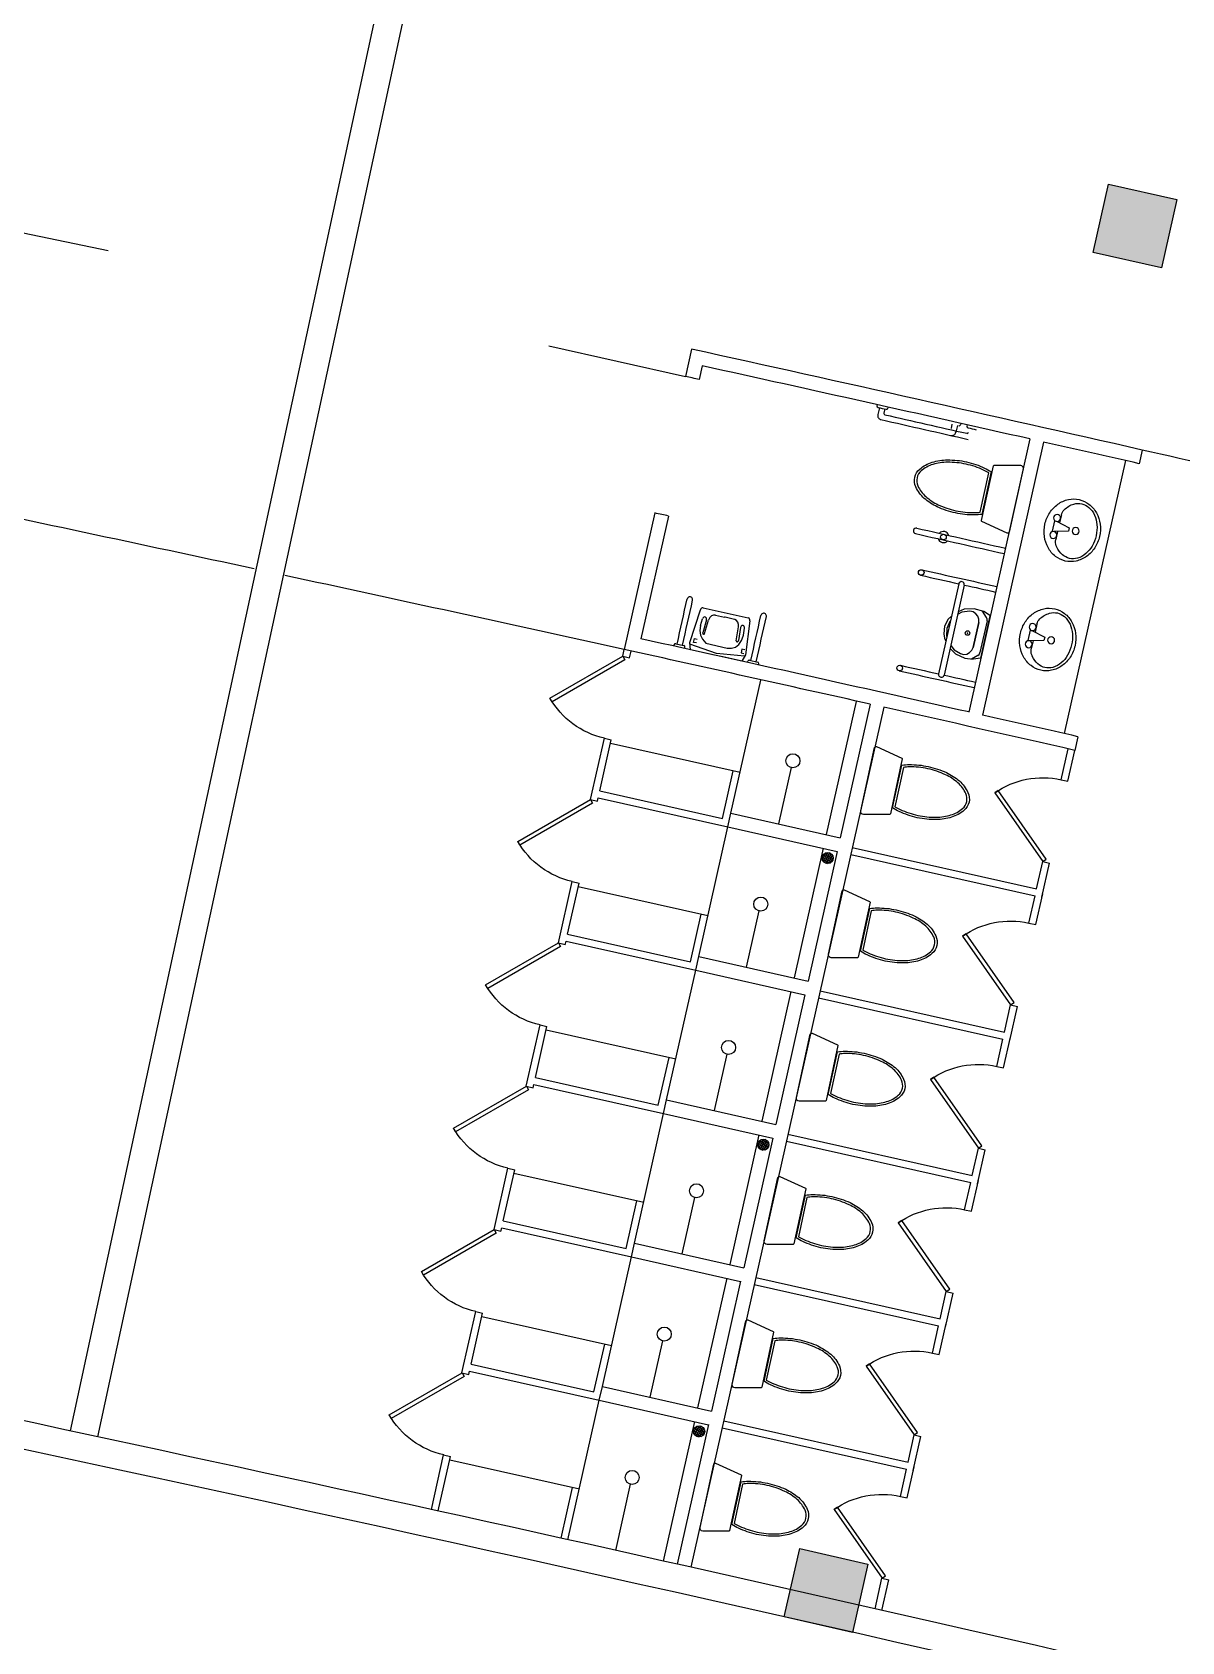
# Model space of a CAD drawing. Extents: x 23317406 to 24383751, y 42324270 to 43451021.
# Drawn here: x 23960397 to 23968613, y 43367393 to 43378899 of the extents above; entities that cross this region are included whole.
import ezdxf

# ---------------------------------------------------------------- set-up
doc = ezdxf.new("R2010")
doc.units = 0
doc.header["$MEASUREMENT"] = 0
doc.layers.get('0').update_dxf_attribs({"linetype": 'CONTINUOUS'})
for name, color, linetype in [('墙', 7, 'CONTINUOUS'), ('柱填充', 8, 'CONTINUOUS'), ('柱形', 7, 'CONTINUOUS'), ('辅助件', 9, 'CONTINUOUS'), ('门窗', 7, 'CONTINUOUS')]:
    doc.layers.add(name, color=color, linetype=linetype)
doc.styles.add('ATT', font='txt')

# ---------------------------------------------------------------- blocks, each defined once
blk = doc.blocks.new('M100')
at = {"layer": '门窗'}
blk.add_line((0, 1000), (0, 0), dxfattribs=at)
blk = doc.blocks.new('WC-3')
for points in [[(382, 218, 0.033558), (397, 269, 0.056391), (412, 405, 0.056391), (397, 541, 0.070142), (358, 644, 0.106098), (290, 721, 0.162033), (225, 743, 0.162033), (161, 721, 0.106098), (93, 644, 0.070142), (54, 541, 0.056391), (38, 405, 0.056391), (54, 269, 0.033558), (69, 218)], [(55, 405, -0.056391), (70, 537, -0.070142), (108, 636, -0.106098), (170, 708, -0.162033), (225, 726, -0.162033), (280, 708, -0.106098), (343, 636, -0.070142), (381, 537, -0.056391), (396, 405, -0.056391), (381, 273, -0.027675), (369, 232), (81, 232, -0.027675), (70, 273, -0.056391)], [(-20, 24, 0.477064), (0, 0), (463, 0, 0.477064), (473, 12), (431, 207, 0.354037), (426, 211), (24, 211, 0.354037), (19, 207)]]:
    blk.add_lwpolyline(points, format="xyb", close=True)
blk = doc.blocks.new('A$C7FE16A13')
at = {"layer": '门窗'}
blk.add_lwpolyline([(517, 587), (532, 561), (15, 257), (0, 283)], close=True, dxfattribs=at)
blk.add_arc((517, 587), 600, 210.4472, 257.9761, dxfattribs=at)
blk = doc.blocks.new('A$C4D630D1B')
at = {"layer": '柱填充', "xscale": -1, "rotation": 325.0332498741019}
blk.add_blockref('A$C7FE16A13', (321, -219), dxfattribs=at)
blk = doc.blocks.new('A$C23EB7B9D')
at = {"layer": '门窗'}
blk.add_lwpolyline([(600, 181), (591, 209), (19, 29), (28, 0)], close=True, dxfattribs=at)
blk.add_arc((600, 181), 600, 150, 197.529, dxfattribs=at)
blk = doc.blocks.new('15PLAV04')
at = {"color": 0, "linetype": 'ByBlock'}
for p, q in [((2.5, -1.5), (2.5, 1.5)), ((7, 0.5), (3, 1.5)), ((4, 1.25), (4, 3.635323)), ((7, -0.5), (7, 0.5)), ((3, -1.5), (7, -0.5)), ((4, -3.628449), (4, -1.25))]:
    blk.add_line(p, q, dxfattribs=at)
blk.add_lwpolyline([(8, 9, 0.109452), (4.986152, 8.332258, 0.102376), (2.343146, 6.363961, 0.093737), (0.622313, 3.491319, 0.088426), (0, 0, 0.088426), (0.622313, -3.491319, 0.093737), (2.343146, -6.363961, 0.102376), (4.986152, -8.332258, 0.109452), (8, -9, 0.109452), (11.013848, -8.332258, 0.102376), (13.656854, -6.363961, 0.093737), (15.377687, -3.491319, 0.088426), (16, 0, 0.088426), (15.377687, 3.491319, 0.093737), (13.656854, 6.363961, 0.102376), (11.013848, 8.332258, 0.109452)], format="xyb", close=True, dxfattribs=at)
for centre in [(3, 2.5), (9, 0), (3, -2.5)]:
    blk.add_circle(centre, 1, dxfattribs=at)
for centre, radius, start, end in [((7, 3.635323), 3, 146.09549, 180), ((11.358035, 0.706347), 8.250845, 143.130102, 146.09549), ((9.915843, 1.787992), 6.448105, 118.911201, 143.130102), ((9, 3.446272), 4.553728, 90, 118.911201), ((9, 3.446272), 4.553728, 61.088799, 90), ((8.084157, 1.787992), 6.448105, 36.869898, 61.088799), ((6.641965, 0.706347), 8.250845, 17.257939, 36.869898), ((4.368267, 0), 10.631733, 0, 17.257939), ((4.368267, 0), 10.631733, 342.742061, 0), ((7, -3.628449), 3, 180, 212.259808), ((6.641965, -0.706347), 8.250845, 323.130102, 342.742061), ((9.915843, -1.787992), 6.448105, 212.259808, 241.088799), ((9, -3.446272), 4.553728, 241.088799, 270), ((9, -3.446272), 4.553728, 270, 298.911201), ((8.084157, -1.787992), 6.448105, 298.911201, 323.130102)]:
    blk.add_arc(centre, radius, start, end, dxfattribs=at)
at = {"color": 0, "linetype": 'ByBlock', "style": 'ATT'}
for tag, p, flags in [('ITEM', (0, -17.5), 3), ('ROOM_NUMBER', (0, -26.5), 1)]:
    blk.add_attdef(tag, p, '', height=6, dxfattribs=dict(at, flags=flags))

msp = doc.modelspace()

# ---------------------------------------------------------------- hatches: boundary and pattern name
at = {"layer": '柱填充'}
h = msp.add_hatch(dxfattribs=at)
h.set_pattern_fill('ANSI37', color=256, scale=4, angle=-70.725584632, style=0)
h.set_pattern_definition([(332.360699, (23850647.358, 43496523.142), (5.8915783, 11.2507469), []), (62.360699, (23850647.358, 43496523.142), (-11.2507469, 5.8915783), [])])
h.paths.add_polyline_path([(23966121.75059, 43372995.40029, 1), (23966041.75059, 43372995.40029, 1)])
h = msp.add_hatch(dxfattribs=at)
h.set_pattern_fill('ANSI37', color=256, scale=4, angle=-70.725584632, style=0)
h.set_pattern_definition([(332.360699, (23850187.851, 43494474.032), (5.8915783, 11.2507469), []), (62.360699, (23850187.851, 43494474.032), (-11.2507469, 5.8915783), [])])
h.paths.add_polyline_path([(23965662.24411, 43370946.2898, 1), (23965582.24411, 43370946.2898, 1)])
h = msp.add_hatch(dxfattribs=at)
h.set_pattern_fill('ANSI37', color=256, scale=4, angle=-70.725584632, style=0)
h.set_pattern_definition([(332.360699, (23849728.345, 43492424.921), (5.8915783, 11.2507469), []), (62.360699, (23849728.345, 43492424.921), (-11.2507469, 5.8915783), [])])
h.paths.add_polyline_path([(23965202.73764, 43368897.17931, 1), (23965122.73764, 43368897.17931, 1)])

# ---------------------------------------------------------------- linework, layer by layer
at = {"layer": '墙'}
for p, q in [((23963395.45513, 43381560.76644), (23960668.01123, 43368901.24213)), ((23963590.96902, 43381518.64375), (23960863.52511, 43368859.11944)), ((23965109.39216, 43376632.83843), (23965065.62884, 43376437.6815)), ((23965185.16155, 43376513.7103), (23965163.27969, 43376416.13097)), ((23967527.54546, 43375990.98308), (23967089.63069, 43374038.15802)), ((23967625.09334, 43375968.97332), (23967187.46769, 43374017.43757)), ((23968329.69455, 43375911.96812), (23968307.81321, 43375814.39107)), ((23964847.14588, 43375461.83566), (23964628.00149, 43374486.1382)), ((23964944.79686, 43375440.28569), (23964747.53395, 43374562.16589)), ((23966482.66529, 43374073.54562), (23965104.14586, 43367926.21413)), ((23966385.0886, 43374095.42688), (23966171.03825, 43373140.89667)), ((23967870.18636, 43373862.84998), (23967848.30502, 43373765.27292)), ((23965368.62887, 43373218.35091), (23965390.51013, 43373315.9276)), ((23965390.51013, 43373315.9276), (23966171.12365, 43373140.87752)), ((23965368.62887, 43373218.35091), (23966149.24239, 43373043.30083)), ((23966149.15699, 43373043.31998), (23965941.28501, 43372116.34142)), ((23965138.87563, 43372193.79567), (23965160.75689, 43372291.37236)), ((23965160.75689, 43372291.37236), (23965941.37041, 43372116.32227)), ((23965138.87563, 43372193.79567), (23965919.48915, 43372018.74558)), ((23965919.40375, 43372018.76473), (23965711.53178, 43371091.78618)), ((23964909.12239, 43371169.24042), (23964931.00365, 43371266.81711)), ((23964931.00365, 43371266.81711), (23965711.61717, 43371091.76703)), ((23964909.12239, 43371169.24042), (23965689.73591, 43370994.19034)), ((23965689.65052, 43370994.20949), (23965481.77854, 43370067.23093)), ((23964679.36915, 43370144.68518), (23964701.25042, 43370242.26187)), ((23964701.25042, 43370242.26187), (23965481.86394, 43370067.21178)), ((23964679.36915, 43370144.68518), (23965459.98267, 43369969.63509)), ((23965459.89728, 43369969.65424), (23965252.0253, 43369042.67569)), ((23964449.61592, 43369120.12993), (23964471.49718, 43369217.70662)), ((23964471.49718, 43369217.70662), (23965252.1107, 43369042.65654)), ((23964449.61592, 43369120.12993), (23965230.22944, 43368945.07985)), ((23965230.14404, 43368945.099), (23965006.56917, 43367948.09539))]:
    msp.add_line(p, q, dxfattribs=at)
at = {"layer": '墙', "ltscale": 5000}
for radius, start, end in [(533172.67138, 67.1172342395, 67.1172342395), (533172.67138, 66.2587266313, 66.2587266313), (533172.67138, 64.4772342395, 64.4772342395), (533172.67138, 64.9387266313, 64.9387266313), (523172.67138, 75.9757445046, 78.5405996002), (522972.67138, 75.9984200354, 77.8970232928)]:
    msp.add_arc((23850578.58196, 42857442.58139), radius, start, end, dxfattribs=at)
at = {"layer": '墙'}
for centre, radius, start, end in [((23850634.74669, 42857737.27781), 530172.67138, 79.4743453394, 79.4743453394), ((23850639.30178, 42857736.37231), 530172.67138, 78.1227654233, 78.1227654233), ((23850644.55659, 42857735.23786), 530172.67138, 77.5606287088, 77.5606287088), ((23850649.0789, 42857734.18074), 530172.67138, 76.2090487927, 76.2090487927), ((23850578.58196, 42857442.58139), 531672.67138, 77.2044390913, 77.5600646471), ((23850578.58196, 42857442.58139), 531572.67138, 77.2906382016, 77.5493235491), ((23850666.107, 42857832.88815), 531072.67138, 77.5495011383, 77.5602898894), ((23850578.58196, 42857442.58139), 531572.67138, 77.2044096955, 77.279859651), ((23850644.55659, 42857735.23786), 530172.67138, 77.5498216429, 77.5606287088), ((23850578.58196, 42857442.58139), 529572.67138, 77.2903736088, 77.5500359178), ((23850578.58196, 42857442.58139), 529472.67138, 77.3661093826, 77.5608930313), ((23850578.58196, 42857442.58139), 529472.67138, 77.2037898187, 77.3552880914), ((23850578.58196, 42857442.58139), 529572.67138, 77.2038194481, 77.2795543515)]:
    msp.add_arc(centre, radius, start, end, dxfattribs=at)
at = {"layer": '柱填充'}
for points in [[(23968089.26146, 43377812.10863), (23968576.90757, 43377701.64923), (23967978.80207, 43377324.46253), (23968466.44817, 43377214.00313)], [(23965881.94333, 43368058.76322), (23966369.58943, 43367948.30382), (23965771.48393, 43367571.11712), (23966259.13003, 43367460.65772)]]:
    msp.add_solid(points, dxfattribs=at)
at = {"layer": '柱形'}
for p, q in [((23967978.80207, 43377324.46253), (23968089.26146, 43377812.10863)), ((23968089.26146, 43377812.10863), (23968576.90757, 43377701.64923)), ((23968576.90757, 43377701.64923), (23968466.44817, 43377214.00313)), ((23968466.44817, 43377214.00313), (23967978.80207, 43377324.46253)), ((23965771.48393, 43367571.11712), (23965881.94333, 43368058.76322)), ((23965881.94333, 43368058.76322), (23966369.58943, 43367948.30382)), ((23966369.58943, 43367948.30382), (23966259.13003, 43367460.65772)), ((23966259.13003, 43367460.65772), (23965771.48393, 43367571.11712))]:
    msp.add_line(p, q, dxfattribs=at)
at = {"layer": '辅助件'}
for p, q in [((23966436.25438, 43376237.98097), (23966434.06611, 43376228.35729)), ((23966451.35062, 43376214.16982), (23966440.23655, 43376165.29194)), ((23966490.35369, 43376205.2951), (23966483.67475, 43376175.92221)), ((23966514.2628, 43376220.24156), (23966512.0729, 43376210.61072)), ((23966969.96823, 43376096.17654), (23966963.38258, 43376066.90648)), ((23967008.98422, 43376087.35873), (23966998.01299, 43376038.59684)), ((23967032.83797, 43376102.26463), (23967030.68951, 43376092.71576)), ((23967066.52779, 43376033.52093), (23967066.52377, 43376033.50307)), ((23967079.65363, 43376091.79353), (23967077.51554, 43376082.30137)), ((23968210.29415, 43375836.52931), (23967772.66752, 43373884.9892)), ((23967018.95034, 43374955.79148), (23966874.56362, 43374311.77869)), ((23967057.98142, 43374947.04077), (23966913.5947, 43374303.02798)), ((23965096.88547, 43374535.98661), (23965171.98119, 43374770.15003)), ((23965191.34162, 43374784.16778), (23965513.80672, 43374712.20768)), ((23967057.16021, 43374773.83792), (23967015.22633, 43374756.33884)), ((23967128.43136, 43374777.64908), (23967057.16021, 43374773.83792)), ((23967197.10218, 43374757.57229), (23967128.43136, 43374777.64908)), ((23967216.88488, 43374715.49681), (23967189.43175, 43374760.19904)), ((23965173.75105, 43374656.90753), (23965188.13741, 43374704.3005)), ((23965215.78125, 43374698.14912), (23965188.82765, 43374606.23577)), ((23965202.55607, 43374599.60602), (23965231.157, 43374695.51263)), ((23965279.94426, 43374731.80515), (23965344.64729, 43374717.36626)), ((23965350.20109, 43374716.1269), (23965344.64729, 43374717.36626)), ((23965414.90412, 43374701.68801), (23965350.20109, 43374716.1269)), ((23965428.747, 43374549.1301), (23965443.63336, 43374648.0972)), ((23965525.37084, 43374691.28892), (23965493.78955, 43374447.41499)), ((23966917.72397, 43374653.02445), (23966911.2538, 43374597.04427)), ((23966943.58342, 43374703.20499), (23966917.72397, 43374653.02445)), ((23966954.37674, 43374686.25656), (23966933.50902, 43374635.52786)), ((23966967.04672, 43374724.28408), (23966943.58342, 43374703.20499)), ((23966959.83993, 43374692.13941), (23966954.37674, 43374686.25656)), ((23967041.79585, 43374752.13268), (23967010.73517, 43374736.3068)), ((23967097.80322, 43374759.33445), (23967041.79585, 43374752.13268)), ((23967098.45774, 43374759.30408), (23967097.80322, 43374759.33445)), ((23967121.19359, 43374754.22212), (23967098.45774, 43374759.30408)), ((23967140.87835, 43374741.93081), (23967121.19359, 43374754.22212)), ((23967161.36271, 43374679.81753), (23967121.49388, 43374501.45103)), ((23967121.49388, 43374501.45103), (23967161.36271, 43374679.81753)), ((23967155.13775, 43374723.91267), (23967140.87835, 43374741.93081)), ((23967162.25189, 43374702.34096), (23967155.13775, 43374723.91267)), ((23967161.36271, 43374679.81753), (23967162.25189, 43374702.34096)), ((23967220.90991, 43374691.86616), (23967169.99947, 43374464.10133)), ((23967243.94384, 43374725.61821), (23967176.5099, 43374423.93)), ((23967176.5099, 43374423.93), (23967243.94384, 43374725.61821)), ((23967245.23147, 43374726.88377), (23967197.10218, 43374757.57229)), ((23967217.79743, 43374713.91373), (23967216.88488, 43374715.49681)), ((23967221.3545, 43374703.12787), (23967217.79743, 43374713.91373)), ((23967220.90991, 43374691.86616), (23967221.3545, 43374703.12787)), ((23965101.44329, 43374483.18881), (23965096.88547, 43374535.98661)), ((23965124.03449, 43374537.06047), (23965130.0858, 43374564.17737)), ((23965144.09418, 43374532.58402), (23965124.03449, 43374537.06047)), ((23965130.0858, 43374564.17737), (23965150.14549, 43374559.70093)), ((23965458.67124, 43374643.9467), (23965443.99153, 43374549.29435)), ((23965479.18042, 43374588.74906), (23965486.30763, 43374637.76195)), ((23966911.2538, 43374597.04427), (23966916.09162, 43374567.1732)), ((23966916.09162, 43374567.1732), (23966926.77833, 43374544.67367)), ((23966933.50902, 43374635.52786), (23966931.89817, 43374580.68551)), ((23966931.89817, 43374580.68551), (23966933.68006, 43374575.45767)), ((23964617.14489, 43374437.32459), (23964628.08696, 43374486.11935)), ((23964617.14489, 43374437.32459), (23964665.93323, 43374426.38396)), ((23964665.93323, 43374426.38396), (23964676.87386, 43374475.17231)), ((23964995.88645, 43374527.23641), (23965054.44607, 43374514.16847)), ((23965286.40181, 43374456.35867), (23965097.10162, 43374524.92552)), ((23965467.21763, 43374401.56398), (23965101.44329, 43374483.18881)), ((23965486.85846, 43374437.6879), (23965286.40181, 43374456.35867)), ((23965469.04398, 43374488.53673), (23965462.99268, 43374461.41983)), ((23965462.99268, 43374461.41983), (23965483.05236, 43374456.94339)), ((23965493.78955, 43374447.41499), (23965467.21763, 43374401.56398)), ((23965489.10367, 43374484.06029), (23965469.04398, 43374488.53673)), ((23966956.36666, 43374493.80516), (23966996.54798, 43374454.10901)), ((23966960.98656, 43374514.41147), (23966984.87812, 43374484.81738)), ((23966984.87812, 43374484.81738), (23967030.12726, 43374456.56349)), ((23966996.54798, 43374454.10901), (23967061.23104, 43374423.78626)), ((23967030.12726, 43374456.56349), (23967052.81401, 43374451.2669)), ((23967052.81401, 43374451.2669), (23967075.88847, 43374453.78821)), ((23967061.23104, 43374423.78626), (23967120.7799, 43374416.11924)), ((23967075.88847, 43374453.78821), (23967096.56755, 43374463.82331)), ((23967096.56755, 43374463.82331), (23967112.35702, 43374480.16181)), ((23967155.19563, 43374443.74253), (23967109.36457, 43374416.21952)), ((23967112.35702, 43374480.16181), (23967121.35246, 43374500.83305)), ((23967177.39509, 43374423.39507), (23967120.77993, 43374416.11924)), ((23967121.35246, 43374500.83305), (23967121.49388, 43374501.45102)), ((23967155.19563, 43374443.74253), (23967163.78813, 43374451.22093)), ((23967163.78813, 43374451.22093), (23967169.18176, 43374461.13538)), ((23967169.18176, 43374461.13538), (23967169.99947, 43374464.10133)), ((23965522.92302, 43374409.62491), (23965581.48264, 43374396.55696)), ((23965390.51013, 43373315.9276), (23965603.85242, 43374267.30033)), ((23966073.54696, 43373162.75878), (23966286.88925, 43374114.1315)), ((23964387.39165, 43373412.76935), (23964485.85732, 43373851.86445)), ((23964452.59094, 43373475.01123), (23964534.64567, 43373840.92382)), ((23964485.85732, 43373851.86445), (23964534.64567, 43373840.92382)), ((23964529.17535, 43373816.52965), (23965456.15391, 43373608.65767)), ((23967750.00971, 43373555.44356), (23967799.54612, 43373776.34486)), ((23967798.79806, 43373544.50293), (23967848.30502, 43373765.27292)), ((23965330.78115, 43373278.07989), (23965407.36556, 43373619.5983)), ((23965732.02854, 43373239.34319), (23965822.28874, 43373641.84704)), ((23967750.00971, 43373555.44356), (23967798.79806, 43373544.50293)), ((23964387.39165, 43373412.76935), (23964436.18, 43373401.82872)), ((23964436.18, 43373401.82872), (23964441.65031, 43373426.22289)), ((23964441.65031, 43373426.22289), (23965368.62887, 43373218.35091)), ((23964452.59094, 43373475.01123), (23965330.78115, 43373278.07989)), ((23965160.75689, 43372291.37236), (23965368.62887, 43373218.35091)), ((23965843.79372, 43372138.20353), (23966051.6657, 43373065.18209)), ((23966257.67431, 43373070.22706), (23967574.95963, 43372774.83004)), ((23966246.73368, 43373021.43871), (23967564.019, 43372726.0417)), ((23967574.95963, 43372774.83004), (23967618.72215, 43372969.98342)), ((23967612.80734, 43372715.10107), (23967667.51049, 43372959.04279)), ((23967618.72215, 43372969.98342), (23967667.51049, 43372959.04279)), ((23964157.63841, 43372388.2141), (23964256.10409, 43372827.30921)), ((23964222.8377, 43372450.45599), (23964304.89243, 43372816.36858)), ((23964256.10409, 43372827.30921), (23964304.89243, 43372816.36858)), ((23964299.42212, 43372791.9744), (23965226.40067, 43372584.10243)), ((23967520.25647, 43372530.88832), (23967564.019, 43372726.0417)), ((23967569.04482, 43372519.94769), (23967618.55178, 43372740.71768)), ((23965101.02791, 43372253.52464), (23965177.61233, 43372595.04306)), ((23965502.2753, 43372214.78794), (23965592.53551, 43372617.29179)), ((23967520.25647, 43372530.88832), (23967569.04482, 43372519.94769)), ((23964157.63841, 43372388.2141), (23964206.42676, 43372377.27347)), ((23964206.42676, 43372377.27347), (23964211.89707, 43372401.66764)), ((23964211.89707, 43372401.66764), (23965138.87563, 43372193.79567)), ((23964222.8377, 43372450.45599), (23965101.02791, 43372253.52464)), ((23964931.00365, 43371266.81711), (23965138.87563, 43372193.79567)), ((23965614.04048, 43371113.64829), (23965821.91246, 43372040.62684)), ((23966027.92107, 43372045.67181), (23967345.20639, 43371750.2748)), ((23966016.98044, 43371996.88347), (23967334.26576, 43371701.48645)), ((23967345.20639, 43371750.2748), (23967388.96891, 43371945.42818)), ((23967383.0541, 43371690.54582), (23967437.75726, 43371934.48755)), ((23967388.96891, 43371945.42818), (23967437.75726, 43371934.48755)), ((23963927.88518, 43371363.65886), (23964026.35085, 43371802.75396)), ((23963993.08447, 43371425.90074), (23964075.13919, 43371791.81333)), ((23964026.35085, 43371802.75396), (23964075.13919, 43371791.81333)), ((23964069.66888, 43371767.41916), (23964996.64743, 43371559.54718)), ((23967290.50324, 43371506.33307), (23967334.26576, 43371701.48645)), ((23967339.29158, 43371495.39244), (23967388.79855, 43371716.16243)), ((23964871.27468, 43371228.9694), (23964947.85909, 43371570.48781)), ((23965272.52207, 43371190.2327), (23965362.78227, 43371592.73655)), ((23963993.08447, 43371425.90074), (23964871.27468, 43371228.9694)), ((23967290.50324, 43371506.33307), (23967339.29158, 43371495.39244)), ((23963927.88518, 43371363.65886), (23963976.67352, 43371352.71823)), ((23963976.67352, 43371352.71823), (23963982.14384, 43371377.1124)), ((23963982.14384, 43371377.1124), (23964909.12239, 43371169.24042)), ((23964701.25042, 43370242.26187), (23964909.12239, 43371169.24042)), ((23965384.28725, 43370089.09304), (23965592.15922, 43371016.0716)), ((23965787.22721, 43370972.32822), (23967104.51252, 43370676.93121)), ((23965798.16784, 43371021.11657), (23967115.45315, 43370725.71955)), ((23967115.45315, 43370725.71955), (23967159.21567, 43370920.87293)), ((23967153.30087, 43370665.99058), (23967208.00402, 43370909.9323)), ((23967159.21567, 43370920.87293), (23967208.00402, 43370909.9323)), ((23963698.13194, 43370339.10361), (23963796.59761, 43370778.19872)), ((23963763.33123, 43370401.3455), (23963845.38596, 43370767.25809)), ((23963796.59761, 43370778.19872), (23963845.38596, 43370767.25809)), ((23963839.91564, 43370742.86391), (23964766.8942, 43370534.99194)), ((23967060.75, 43370481.77783), (23967104.51252, 43370676.93121)), ((23967109.53834, 43370470.8372), (23967159.04531, 43370691.60719)), ((23964641.52144, 43370204.41415), (23964718.10585, 43370545.93257)), ((23965042.76883, 43370165.67745), (23965133.02903, 43370568.1813)), ((23963763.33123, 43370401.3455), (23964641.52144, 43370204.41415)), ((23967060.75, 43370481.77783), (23967109.53834, 43370470.8372)), ((23963698.13194, 43370339.10361), (23963746.92028, 43370328.16298)), ((23963746.92028, 43370328.16298), (23963752.3906, 43370352.55715)), ((23963752.3906, 43370352.55715), (23964679.36915, 43370144.68518)), ((23964471.49718, 43369217.70662), (23964679.36915, 43370144.68518)), ((23965154.53401, 43369064.5378), (23965362.40598, 43369991.51635)), ((23965557.47397, 43369947.77298), (23966874.75928, 43369652.37596)), ((23965568.4146, 43369996.56132), (23966885.69991, 43369701.16431)), ((23966885.69991, 43369701.16431), (23966929.46244, 43369896.31769)), ((23966923.54763, 43369641.43533), (23966978.25078, 43369885.37706)), ((23966929.46244, 43369896.31769), (23966978.25078, 43369885.37706)), ((23963468.3787, 43369314.54837), (23963566.84438, 43369753.64347)), ((23963533.57799, 43369376.79025), (23963615.63272, 43369742.70284)), ((23963566.84438, 43369753.64347), (23963615.63272, 43369742.70284)), ((23963610.16241, 43369718.30867), (23964537.14096, 43369510.43669)), ((23966830.99676, 43369457.22258), (23966874.75928, 43369652.37596)), ((23966879.78511, 43369446.28195), (23966929.29207, 43369667.05194)), ((23964411.7682, 43369179.85891), (23964488.35262, 43369521.37732)), ((23964813.01559, 43369141.12221), (23964903.27579, 43369543.62606)), ((23963533.57799, 43369376.79025), (23964411.7682, 43369179.85891)), ((23966830.99676, 43369457.22258), (23966879.78511, 43369446.28195)), ((23963468.3787, 43369314.54837), (23963517.16705, 43369303.60774)), ((23963517.16705, 43369303.60774), (23963522.63736, 43369328.00191)), ((23963522.63736, 43369328.00191), (23964449.61592, 43369120.12993)), ((23964225.89051, 43368122.45503), (23964449.61592, 43369120.12993)), ((23964909.0737, 43367969.93887), (23965132.65275, 43368966.96111)), ((23965327.72073, 43368923.21773), (23966645.00605, 43368627.82072)), ((23965338.66136, 43368972.00608), (23966655.94668, 43368676.60906)), ((23966655.94668, 43368676.60906), (23966699.7092, 43368871.76244)), ((23966693.79439, 43368616.88009), (23966748.49754, 43368860.82181)), ((23966699.7092, 43368871.76244), (23966748.49754, 43368860.82181)), ((23963249.55902, 43368338.74991), (23963337.09114, 43368729.08823)), ((23963298.38553, 43368327.97946), (23963385.87948, 43368718.1476)), ((23963337.09114, 43368729.08823), (23963385.87948, 43368718.1476)), ((23963380.40917, 43368693.75342), (23964307.38772, 43368485.88145)), ((23966601.24353, 43368432.66734), (23966645.00605, 43368627.82072)), ((23966650.03187, 43368421.72671), (23966699.53883, 43368642.4967)), ((23964177.08387, 43368133.31407), (23964258.59938, 43368496.82208)), ((23964567.50772, 43368046.31119), (23964673.52256, 43368519.07081)), ((23966601.24353, 43368432.66734), (23966650.03187, 43368421.72671)), ((23966421.02182, 43367628.99164), (23966469.95596, 43367847.2072)), ((23966469.78037, 43367617.91812), (23966518.74431, 43367836.26657)), ((23966469.95596, 43367847.2072), (23966518.74431, 43367836.26657))]:
    msp.add_line(p, q, dxfattribs=at)
for points in [[(23965191.34162, 43374784.16778), (23965185.7526, 43374784.1659), (23965180.30665, 43374781.78455), (23965175.66064, 43374777.31095), (23965172.37494, 43374771.28468), (23965171.98119, 43374770.15003)], [(23965173.75105, 43374656.90753), (23965168.2728, 43374622.27678), (23965172.54732, 43374588.60724), (23965186.05904, 43374559.95995), (23965210.43342, 43374531.37291), (23965210.43342, 43374531.37291)], [(23965215.78125, 43374698.14912), (23965216.10627, 43374704.32648), (23965214.70824, 43374710.0547), (23965211.75579, 43374714.64287), (23965207.60503, 43374717.53759), (23965202.7566, 43374718.38972), (23965197.7953, 43374717.09647), (23965193.31952, 43374713.81383), (23965189.86912, 43374708.93774), (23965188.13741, 43374704.3005)], [(23965279.94426, 43374731.80515), (23965265.97171, 43374731.80045), (23965252.35684, 43374725.84707), (23965240.74181, 43374714.66307), (23965232.52756, 43374699.59741), (23965231.157, 43374695.51263)], [(23965443.63336, 43374648.0972), (23965443.80415, 43374665.42161), (23965439.16156, 43374681.17102), (23965430.26556, 43374693.44584), (23965418.18913, 43374700.76553), (23965414.90412, 43374701.68801)], [(23965486.30763, 43374637.76195), (23965486.63739, 43374643.93952), (23965485.24392, 43374649.66995), (23965482.29531, 43374654.26206), (23965478.14719, 43374657.16199), (23965473.29989, 43374658.01995), (23965468.33807, 43374656.73246), (23965463.86019, 43374653.45481), (23965460.40636, 43374648.58234), (23965458.67124, 43374643.9467)], [(23965525.37084, 43374691.28892), (23965525.29365, 43374698.20029), (23965523.29991, 43374704.42146), (23965519.63011, 43374709.20207), (23965514.72688, 43374711.96549), (23965513.80672, 43374712.20768)], [(23965188.82765, 43374606.23577), (23965188.33792, 43374602.93806), (23965188.77607, 43374599.74548), (23965190.08927, 43374597.04309), (23965192.11912, 43374595.15685), (23965194.6208, 43374594.31427), (23965197.29256, 43374594.61697), (23965199.81214, 43374596.02844), (23965201.87566, 43374598.37843), (23965202.55606, 43374599.60602)], [(23965210.43342, 43374531.37291), (23965363.99241, 43374496.54334), (23965394.09823, 43374496.55346)], [(23965394.09823, 43374496.55346), (23965422.02846, 43374503.72539), (23965447.25548, 43374522.10712), (23965466.73653, 43374549.48157), (23965478.12192, 43374582.54696), (23965479.18042, 43374588.74906)], [(23965428.747, 43374549.1301), (23965429.22933, 43374545.95258), (23965430.5814, 43374543.28263), (23965432.64013, 43374541.44229), (23965435.1572, 43374540.65353), (23965437.82902, 43374541.01149), (23965440.33333, 43374542.473), (23965442.36807, 43374544.86176), (23965443.68782, 43374547.88968), (23965443.99153, 43374549.29435)]]:
    msp.add_lwpolyline(points, dxfattribs=at)
for centre, radius in [((23966909.27892, 43375289.90178), 20.02529), ((23966750.3148, 43375036.60013), 20), ((23967081.61486, 43374603.52171), 16.17404), ((23966596.80017, 43374353.64093), 20), ((23965833.22937, 43373690.63538), 50), ((23966081.75059, 43372995.40029), 40), ((23965603.47614, 43372666.08014), 50), ((23965373.7229, 43371641.52489), 50), ((23965622.24411, 43370946.2898), 40), ((23965143.96966, 43370616.96965), 50), ((23964914.21642, 43369592.4144), 50), ((23965162.73764, 43368897.17931), 40), ((23964684.46319, 43368567.85916), 50)]:
    msp.add_circle(centre, radius, dxfattribs=at)
for centre, radius, start, end in [((23966443.8172, 43376226.14004), 10, 167.18965344, 257.17806018), ((23966469.48983, 43376158.64021), 30, 167.18965344, 257.197124479), ((24086643.96202, 43904352.90124), 541642.67138, 257.1780601795, 257.1844071873), ((23966493.42585, 43376173.70497), 10, 167.18965344, 257.199677023), ((24107791.4874, 43998083.21873), 637769.03404, 257.19967702264, 257.25357149784), ((23966502.3218, 43376212.82797), 10, 257.184407187, 347.18965344), ((24106605.15609, 43992824.82418), 632418.47824, 257.19712447907, 257.25510442151), ((23966968.74467, 43376045.1821), 30, 257.268897976, 347.319832461), ((23967020.93341, 43376094.91084), 10, 257.267998557, 347.319832461), ((23967078.47877, 43376041.07007), 10, 257.253571498, 347.306038906), ((23967087.27111, 43376080.10394), 10, 167.306038906, 257.247857992), ((24086643.96202, 43904352.90124), 541642.67138, 257.2478579916, 257.2542050023), ((23850578.58196, 42857442.58139), 529472.67138, 77.8539035136, 78.1225011008), ((23966714.22018, 43375334.08422), 20, 77.226819773, 257.226819773), ((24086643.96202, 43904352.90124), 542422.67138, 257.2268197733, 257.2954763559), ((24086643.96202, 43904352.90124), 542462.67138, 257.2268197733, 257.2954763559), ((23966909.27892, 43375289.90178), 40.02529, 197.225210531, 317.270679216), ((23966909.27892, 43375289.90178), 40.02529, 17.228872591, 137.267017157), ((23850578.58196, 42857442.58139), 529472.67138, 77.5608930314, 77.8294906186), ((24085805.879, 43904693.57399), 542892.67138, 257.3316899709, 257.3612213635), ((24085805.879, 43904693.57399), 542852.67138, 257.3316899709, 257.3896931351), ((23967038.4658, 43374951.41577), 20, 347.363332122, 167.363332122), ((24085805.879, 43904693.57399), 542892.67138, 257.3654428814, 257.3896939127), ((23436105.48743, 43492429.48454), 541882.67138, 347.4328929225, 347.4677853653), ((23436105.48743, 43492429.48454), 541922.67138, 347.432891986, 347.4677818534), ((23965096.7677, 43374842.36512), 20, 347.467734492, 167.467734492), ((23436105.48743, 43492429.48454), 542422.67138, 347.432880291, 347.4677379972), ((23436105.48743, 43492429.48454), 542462.67138, 347.4328793563, 347.4677344923), ((23965623.90164, 43374725.19086), 20, 347.467734492, 167.467734492), ((23436105.48743, 43492429.48454), 541862.67138, 347.4307833049, 347.4318357905), ((23964993.70846, 43374517.47648), 10, 77.420204763, 167.43183579), ((23965052.26808, 43374504.40853), 10, 347.431834503, 77.420204763), ((23436105.48743, 43492429.48454), 541942.67138, 347.4307833049, 347.4318345028), ((23436105.48743, 43492429.48454), 542402.67138, 347.4307833049, 347.4318242112), ((23965520.74503, 43374399.86497), 10, 77.420204763, 167.431824211), ((23965579.30465, 43374386.79703), 10, 347.431822926, 77.420204763), ((23436105.48743, 43492429.48454), 542482.67138, 347.4307833049, 347.4318229261), ((24085805.879, 43904693.57399), 543592.67138, 257.3316899709, 257.3897075031), ((24085805.879, 43904693.57399), 543552.67138, 257.3316899709, 257.3612239264), ((23966894.07908, 43374307.40298), 20, 167.362278024, 347.364386221), ((24085805.879, 43904693.57399), 543552.67138, 257.3654403185, 257.3897067275)]:
    msp.add_arc(centre, radius, start, end, dxfattribs=at)
at = {"layer": '辅助件', "ltscale": 1000}
msp.add_arc((23850578.58196, 42857442.58139), 531672.67138, 76.9717655801, 77.2044390913, dxfattribs=at)
at = {"layer": '辅助件'}
msp.add_point((23967081.61486, 43374603.52171), dxfattribs=at)

# ---------------------------------------------------------------- block references
at = {"layer": '辅助件', "xscale": -1}
for p, rotation in [((23967478.05925, 43375778.04493), 77.64809331868067), ((23966318.31102, 43373331.83549), 257.8369682871759), ((23966088.55779, 43372307.28024), 257.8369682871759), ((23965858.80455, 43371282.725), 257.8369682871759), ((23965629.05131, 43370258.16975), 257.8369682871759), ((23965399.29807, 43369233.61451), 257.8369682871759), ((23965169.54484, 43368209.05926), 257.8369682871759)]:
    msp.add_blockref('WC-3', p, dxfattribs=dict(at, rotation=rotation))
at = {"layer": '辅助件', "xscale": -25, "yscale": 25, "zscale": 25, "rotation": 167.2368131212929}
for p in [(23967634.64266, 43375382.24706), (23967459.59257, 43374601.63354)]:
    msp.add_blockref('15PLAV04', p, dxfattribs=at)
at = {"layer": '辅助件', "rotation": 190.3035597088419}
for p in [(23967749.01785, 43373560.90159), (23967519.26461, 43372536.34634), (23967289.51138, 43371511.7911), (23967059.75814, 43370487.23585), (23966830.0049, 43369462.68061), (23966600.25167, 43368438.12536)]:
    msp.add_blockref('A$C4D630D1B', p, dxfattribs=at)
at = {"layer": '门窗', "rotation": 258.3226953985384}
msp.add_blockref('M100', (23959959.46655, 43377538.16898), dxfattribs=at)
at = {"layer": '门窗', "xscale": -1}
for name, p, rotation in [('M100', (23965065.70299, 43376438.01223), 77.3606987335611), ('A$C23EB7B9D', (23964077.9144, 43374118.50437), 227.3606987370336), ('A$C23EB7B9D', (23963848.16116, 43373093.94913), 227.3606987370336), ('A$C23EB7B9D', (23963618.40792, 43372069.39388), 227.3606987370336), ('A$C23EB7B9D', (23963388.65468, 43371044.83864), 227.3606987370336), ('A$C23EB7B9D', (23963158.90145, 43370020.28339), 227.3606987370336), ('A$C23EB7B9D', (23962929.14821, 43368995.72815), 227.3606987370336)]:
    msp.add_blockref(name, p, dxfattribs=dict(at, rotation=rotation))

doc.saveas('drawing.dxf')
